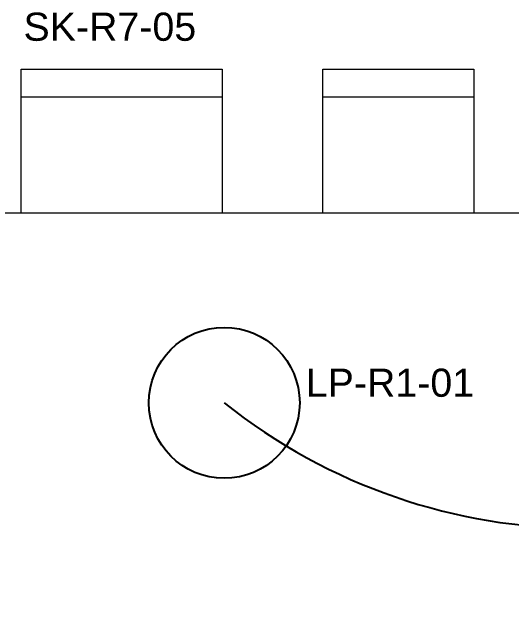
# Model space of a CAD drawing. Header units: inches. Extents: x -21163 to 11874, y -14995 to 6550.
# Drawn here: x -13153 to -12160, y -1854 to -642 of the extents above; entities that cross this region are included whole.
import ezdxf

# ---------------------------------------------------------------- set-up
doc = ezdxf.new("R2010")
doc.units = ezdxf.units.IN
doc.header["$MEASUREMENT"] = 0
doc.layers.add('furniture', color=8, linetype='Continuous', lineweight=0)
for name, color, linetype in [('LIGHTING', 4, 'Continuous'), ('TAGS', 7, 'Continuous'), ('WIRING', 4, 'Continuous')]:
    doc.layers.add(name, color=color, linetype=linetype)
doc.styles.get("Standard").update_dxf_attribs({"font": 'arial.ttf'})

msp = doc.modelspace()

# ---------------------------------------------------------------- linework, layer by layer
at = {"layer": 'furniture'}
for points in [[(-13135.4, -1042), (-13135.4, -755.5), (-12735.4, -755.5), (-12735.4, -1042)], [(-12535.4, -1042), (-12535.4, -755.5), (-12235.4, -755.5), (-12235.4, -1042)], [(-13135.4, -810.6), (-12735.4, -810.6)], [(-12535.4, -810.6), (-12235.4, -810.6)]]:
    msp.add_lwpolyline(points, dxfattribs=at)
msp.add_lwpolyline([(-13235.6, -1042), (-13235.6, -1917), (-11535.1, -1917), (-11535.1, -1042)], close=True, dxfattribs=at)
at = {"layer": 'LIGHTING'}
msp.add_circle((-12731.3, -1418.9), 150, dxfattribs=at)
at = {"layer": 'WIRING'}
msp.add_lwpolyline([(-12731.3, -1418.9, 0.35), (-11304.8, -1418.9)], format="xyb", dxfattribs=at)

# ---------------------------------------------------------------- texts
at = {"layer": 'TAGS'}
for s, p in [('SK-R7-05', (-13130.5, -699.1)), ('LP-R1-01', (-12569.3, -1406.9))]:
    msp.add_text(s, height=56, dxfattribs=at).set_placement(p)

doc.saveas('drawing.dxf')
